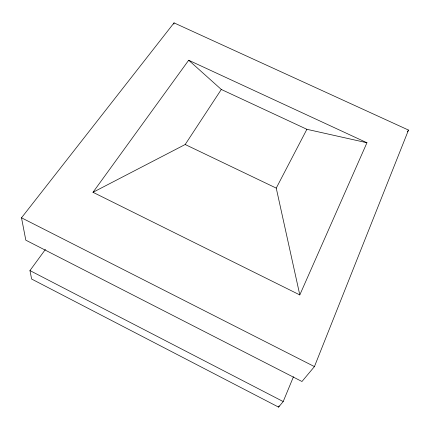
<?xml version="1.0" encoding="UTF-8"?>
<svg xmlns="http://www.w3.org/2000/svg" width="430" height="430" viewBox="0 0 430 430"><rect width="100%" height="100%" fill="white"/><g stroke="black" fill="none" stroke-linecap="round" stroke-linejoin="round"><path stroke-width="0.64" d="M173.881 24.193L174.042 22.876L408.5 130.07L314.432 366.596L301.967 381.501L25.816 240.171L21.5 217.806L174.042 22.876M45.408 249.443L29.955 270.577L31.632 279.032L278.597 407.124L283.203 401.561L293.464 376.734M278.597 407.124L279.113 405.882M299.801 294.926L366.94 142.755L188.689 60.238L92.998 192.296L299.801 294.926L276.243 188.114L306.886 129.301L366.94 142.755M407.441 131.763L408.5 130.07M92.998 192.296L185.185 144.507L221.305 89.462L188.689 60.238M221.305 89.462L306.886 129.301M185.185 144.507L276.243 188.114M21.5 217.806L314.432 366.596M29.955 270.577L283.203 401.561"/></g></svg>
